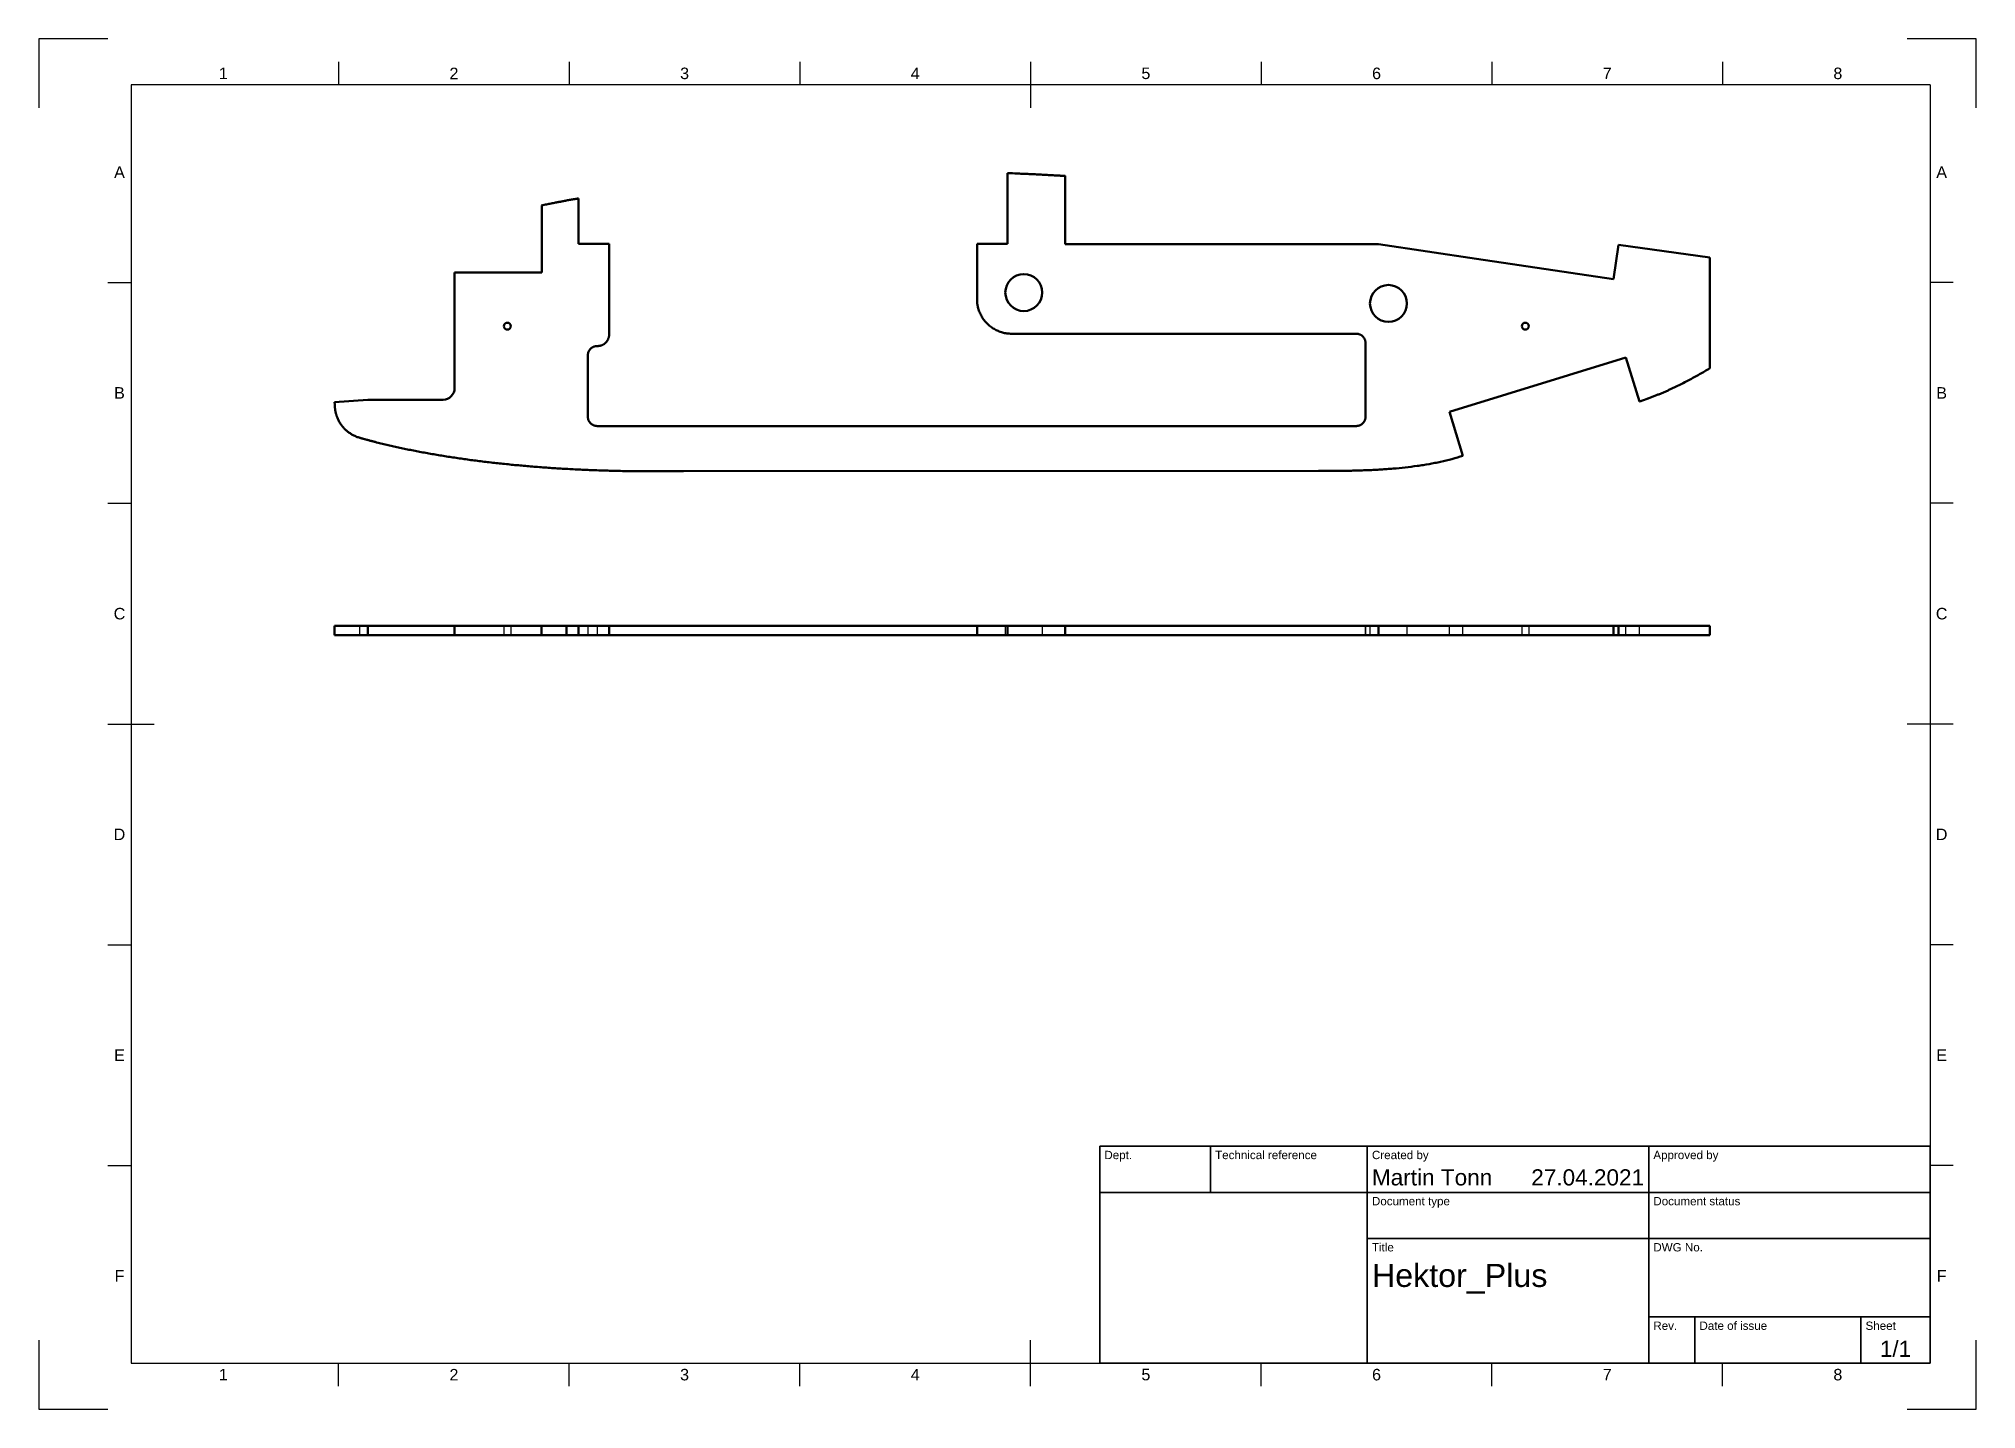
# Model space of a CAD drawing. Header units: millimetres. Extents: x 0 to 420, y 0 to 297.
import ezdxf
from ezdxf.enums import TextEntityAlignment as Align

# ---------------------------------------------------------------- set-up
doc = ezdxf.new("R2010")
doc.units = ezdxf.units.MM
doc.header["$LTSCALE"] = 0.75
doc.linetypes.add('HIDDEN2', pattern=[4.7625, 3.175, -1.5875])
for name, color, linetype, lineweight in [('Border', 7, 'Continuous', 25), ('Sichtbar', 7, 'Continuous', 50), ('TitleBlock', 7, 'Continuous', 35), ('Verdeckt', 7, 'HIDDEN2', 25)]:
    doc.layers.add(name, color=color, linetype=linetype, lineweight=lineweight)
doc.styles.add('FusionTitle', font='arial.ttf')

# ---------------------------------------------------------------- blocks, each defined once
blk = doc.blocks.new('ISO_A3_SHEET')
at = {"layer": 'Border'}
for p, q in [((65, 292), (65, 287)), ((115, 292), (115, 287)), ((165, 292), (165, 287)), ((215, 292), (215, 282)), ((265, 292), (265, 287)), ((315, 292), (315, 287)), ((365, 292), (365, 287)), ((410, 287), (20, 287)), ((20, 287), (20, 10)), ((410, 287), (410, 10)), ((15, 244.16666), (20, 244.16666)), ((415, 244.16666), (410, 244.16666)), ((15, 196.33333), (20, 196.33333)), ((415, 196.33333), (410, 196.33333)), ((15, 148.5), (25, 148.5)), ((415, 148.5), (405, 148.5)), ((15, 100.66667), (20, 100.66667)), ((415, 100.66667), (410, 100.66667)), ((15, 52.83334), (20, 52.83334)), ((415, 52.83334), (410, 52.83334)), ((215, 5), (215, 15)), ((20, 10), (410, 10)), ((65, 5), (65, 10)), ((115, 5), (115, 10)), ((165, 5), (165, 10)), ((265, 5), (265, 10)), ((315, 5), (315, 10)), ((365, 5), (365, 10))]:
    blk.add_line(p, q, dxfattribs=at)
at = {"layer": 'Defpoints'}
for p, q in [((15, 297), (0, 297)), ((0, 297), (0, 282)), ((420, 297), (405, 297)), ((420, 282), (420, 297)), ((0, 15), (0, 0)), ((420, 0), (420, 15)), ((0, 0), (15, 0)), ((405, 0), (420, 0))]:
    blk.add_line(p, q, dxfattribs=at)
at = {"layer": 'Border', "style": 'FusionTitle'}
for s, p in [('1', (40, 289.5)), ('2', (90, 289.5)), ('3', (140, 289.5)), ('4', (190, 289.5)), ('5', (240, 289.5)), ('6', (290, 289.5)), ('7', (340, 289.5)), ('8', (390, 289.5)), ('A', (17.5, 268.08333)), ('A', (412.5, 268.08333)), ('B', (17.5, 220.25)), ('B', (412.5, 220.25)), ('C', (17.5, 172.41667)), ('C', (412.5, 172.41667)), ('D', (17.5, 124.58334)), ('D', (412.5, 124.58334)), ('E', (17.5, 76.75001)), ('E', (412.5, 76.75001)), ('F', (17.5, 28.91668)), ('F', (412.5, 28.91668)), ('1', (40, 7.5)), ('2', (90, 7.5)), ('3', (140, 7.5)), ('4', (190, 7.5)), ('5', (240, 7.5)), ('6', (290, 7.5)), ('7', (340, 7.5)), ('8', (390, 7.5))]:
    blk.add_text(s, height=2.5, dxfattribs=at).set_placement(p, align=Align.MIDDLE)
blk = doc.blocks.new('ISO_TITLEBLOCK')
at = {"layer": 'TitleBlock'}
for p, q in [((0, 47), (-180, 47)), ((-180, 47), (-180, 0)), ((-156, 37), (-156, 47)), ((-122, 0), (-122, 47)), ((-61, 0), (-61, 47)), ((0, 0), (0, 47)), ((-180, 37), (0, 37)), ((-122, 27), (0, 27)), ((-61, 10), (0, 10)), ((-51, 0), (-51, 10)), ((-15, 0), (-15, 10)), ((-180, 0), (0, 0))]:
    blk.add_line(p, q, dxfattribs=at)
at = {"layer": 'TitleBlock', "style": 'FusionTitle'}
for s, p in [('Dept.', (-179, 46)), ('Technical reference', (-155, 46)), ('Created by', (-121, 46)), ('Approved by', (-60, 46)), ('Document type', (-121, 36)), ('Document status', (-60, 36)), ('Title', (-121, 26)), ('DWG No.', (-60, 26)), ('Rev.', (-60, 9)), ('Date of issue', (-50, 9)), ('Sheet', (-14, 9))]:
    blk.add_text(s, height=1.8, dxfattribs=at).set_placement(p, align=Align.TOP_LEFT)
for tag, height, p in [('DEPT', 3.5, (-179, 42)), ('TECHNICAL_REFERENCE', 3.5, (-155, 42)), ('CREATED_BY', 3.5, (-121, 42)), ('APPROVED_BY', 3.5, (-60, 42)), ('DOCUMENT_TYPE', 3.5, (-121, 32)), ('DOCUMENT_STATUS', 3.5, (-60, 32)), ('TITLE_1', 5, (-121, 21.5)), ('TITLE_2', 5, (-121, 14)), ('TITLE_3', 5, (-121, 6.5)), ('DATE_OF_ISSUE', 3.5, (-50, 5))]:
    blk.add_attdef(tag, text='', height=height, dxfattribs=at).set_placement(p, align=Align.TOP_LEFT)
for tag, p in [('CREATED_DATE', (-62, 42)), ('APPROVED_DATE', (-0.99, 42))]:
    blk.add_attdef(tag, text='', height=3.5, dxfattribs=at).set_placement(p, align=Align.TOP_RIGHT)
for tag, height, p in [('DRAWING_NUMBER', 5, (-30.5, 19.75)), ('REV', 3.5, (-56, 4.85)), ('SHEET', 3.5, (-7.5, 4.85))]:
    blk.add_attdef(tag, text='', height=height, dxfattribs=at).set_placement(p, align=Align.TOP_CENTER)

msp = doc.modelspace()

# ---------------------------------------------------------------- linework, layer by layer
at = {"layer": 'Sichtbar', "extrusion": (-1, -2e-16, 0)}
for p, q in [((210.01, 267.88, 1), (210.01, 252.58, 1)), ((222.51, 252.5, 1), (222.51, 267.26, 1)), ((109.01, 260.88, 1), (109.02, 260.88, 1)), ((109.02, 260.88, 1), (109.02, 246.38, 1)), ((117.01, 252.58, 1), (117.01, 262.4, 1)), ((123.64, 252.58, 1), (117.01, 252.58, 1)), ((123.64, 232.91, 1), (123.64, 252.58, 1)), ((210.01, 252.58, 1), (203.39, 252.58, 1)), ((290.45, 252.5, 1), (222.51, 252.5, 1)), ((311.66, 249.31, 1), (290.45, 252.5, 1)), ((342.45, 252.31, 1), (341.33, 244.89, 1)), ((362.25, 249.58, 1), (342.45, 252.31, 1)), ((341.33, 244.89, 1), (311.66, 249.31, 1)), ((362.25, 225.58, 1), (362.25, 249.58, 1)), ((90.14, 221.28, 1), (90.14, 246.38, 1)), ((109.02, 246.38, 1), (90.14, 246.38, 1)), ((121.03, 230.41, 1), (121.14, 230.41, 1)), ((305.8, 216.18, 1), (344.03, 227.94, 1)), ((344.03, 227.94, 1), (346.97, 218.38, 1)), ((71.32, 218.78, 1), (64.14, 218.28, 1)), ((87.64, 218.78, 1), (71.32, 218.78, 1)), ((308.74, 206.62, 1), (305.8, 216.18, 1)), ((139.8, 203.31, 1), (277.43, 203.33, 1)), ((64.14, 169.76, -17.28), (71.32, 169.76, -16.78)), ((64.14, 167.76, -17.28), (64.14, 169.76, -17.28)), ((71.32, 169.76, -16.78), (87.64, 169.76, -16.78)), ((71.32, 167.76, -16.78), (71.32, 169.76, -16.78)), ((90.14, 167.76, 10.82), (90.14, 169.76, 10.82)), ((90.14, 169.76, 10.82), (109.01, 169.76, 10.82)), ((114.41, 167.76, 26.39), (114.41, 169.76, 26.39)), ((117.01, 169.76, 17.02), (123.64, 169.76, 17.02)), ((117.01, 167.76, 26.84), (117.01, 169.76, 26.84)), ((123.64, 167.76, 17.02), (123.64, 169.76, 17.02)), ((203.39, 169.76, 17.02), (210.01, 169.76, 17.02)), ((203.39, 167.76, 17.02), (203.39, 169.76, 17.02)), ((210.01, 167.76, 32.31), (210.01, 169.76, 32.31)), ((222.51, 169.76, 16.94), (290.45, 169.76, 16.94)), ((222.51, 167.76, 31.7), (222.51, 169.76, 31.7)), ((290.45, 169.76, 16.94), (311.66, 169.76, 13.75)), ((290.45, 167.76, 16.94), (290.45, 169.76, 16.94)), ((311.66, 169.76, 13.75), (341.33, 169.76, 9.33)), ((341.33, 169.76, 9.33), (342.45, 169.76, 16.75)), ((341.33, 167.76, 9.33), (341.33, 169.76, 9.33)), ((342.45, 169.76, 16.75), (362.25, 169.76, 14.02)), ((342.45, 167.76, 16.75), (342.45, 169.76, 16.75)), ((362.25, 167.76, 14.02), (362.25, 169.76, 14.02)), ((71.32, 167.76, -16.78), (64.14, 167.76, -17.28)), ((87.64, 167.76, -16.78), (71.32, 167.76, -16.78)), ((109.01, 167.76, 10.82), (90.14, 167.76, 10.82)), ((123.64, 167.76, 17.02), (117.01, 167.76, 17.02)), ((210.01, 167.76, 17.02), (203.39, 167.76, 17.02)), ((290.45, 167.76, 16.94), (222.51, 167.76, 16.94)), ((311.66, 167.76, 13.75), (290.45, 167.76, 16.94)), ((341.33, 167.76, 9.33), (311.66, 167.76, 13.75)), ((342.45, 167.76, 16.75), (341.33, 167.76, 9.33)), ((362.25, 167.76, 14.02), (342.45, 167.76, 16.75))]:
    msp.add_line(p, q, dxfattribs=at)
at = {"layer": 'Sichtbar', "extrusion": (2e-16, -4e-16, -1)}
for centre, radius in [((-213.53, 241.99, -1), 4), ((-292.58, 239.64, -1), 4), ((-101.59, 234.72, -1), 0.75), ((-322.25, 234.72, -1), 0.75)]:
    msp.add_circle(centre, radius, dxfattribs=at)
at = {"layer": 'Sichtbar'}
msp.add_arc((87.64, 221.28, 1), 2.5, 270, 0, dxfattribs=at)
at = {"layer": 'Sichtbar', "extrusion": (-2e-16, 1, -2.966e-13)}
msp.add_arc((-87.64, -14.28, 169.76), 2.5, 180, 270, dxfattribs=at)
at = {"layer": 'Sichtbar', "extrusion": (2e-16, -1, 2.966e-13)}
msp.add_arc((87.64, -14.28, -167.76), 2.5, 270, 0, dxfattribs=at)
at = {"layer": 'Sichtbar'}
for points, knots in [([(222.51, 267.26, 1), (222.51, 267.26, 1), (222.51, 267.26, 1), (222.49, 267.27, 1), (222.48, 267.27, 1), (222.46, 267.27, 1), (222.44, 267.27, 1), (222.42, 267.27, 1), (222.37, 267.27, 1), (222.32, 267.28, 1), (222.25, 267.28, 1), (222.19, 267.28, 1), (222.1, 267.29, 1), (221.99, 267.3, 1), (221.86, 267.3, 1), (221.69, 267.31, 1), (221.47, 267.33, 1), (221.21, 267.34, 1), (220.95, 267.36, 1), (220.69, 267.37, 1), (220.34, 267.39, 1), (219.91, 267.42, 1), (219.39, 267.45, 1), (218.87, 267.47, 1), (218.17, 267.51, 1), (217.3, 267.56, 1), (216.26, 267.61, 1), (215.22, 267.66, 1), (214.18, 267.71, 1), (213.14, 267.75, 1), (211.75, 267.81, 1), (210.71, 267.85, 1), (210.01, 267.88, 1)], [0, 0, 0, 0, 0.001631, 0.003263, 0.006527, 0.009791, 0.013054, 0.019581, 0.026109, 0.039163, 0.052217, 0.065271, 0.078325, 0.104432, 0.130539, 0.156645, 0.208856, 0.261064, 0.313269, 0.365472, 0.417672, 0.522065, 0.626447, 0.730817, 0.835176, 1.043858, 1.252488, 1.461066, 1.669588, 1.87805, 2.086452, 2.50306, 2.50306, 2.50306, 2.50306]), ([(114.41, 261.95, 1), (114.41, 261.95, 1), (114.41, 261.95, 1), (114.4, 261.95, 1), (114.4, 261.95, 1), (114.4, 261.95, 1), (114.39, 261.95, 1), (114.39, 261.95, 1), (114.38, 261.94, 1), (114.36, 261.94, 1), (114.35, 261.94, 1), (114.33, 261.94, 1), (114.31, 261.93, 1), (114.29, 261.93, 1), (114.26, 261.92, 1), (114.22, 261.91, 1), (114.17, 261.9, 1), (114.11, 261.89, 1), (114.05, 261.88, 1), (113.99, 261.87, 1), (113.91, 261.85, 1), (113.82, 261.84, 1), (113.7, 261.81, 1), (113.58, 261.79, 1), (113.42, 261.76, 1), (113.22, 261.72, 1), (112.98, 261.67, 1), (112.74, 261.63, 1), (112.5, 261.58, 1), (112.26, 261.53, 1), (111.94, 261.47, 1), (111.54, 261.39, 1), (111.05, 261.29, 1), (110.57, 261.2, 1), (110.08, 261.1, 1), (109.56, 261, 1), (109.2, 260.92, 1), (109.01, 260.88, 1)], [0, 0, 0, 0, 0.000375, 0.000752, 0.001506, 0.002259, 0.003013, 0.004521, 0.006028, 0.009043, 0.012059, 0.015075, 0.018091, 0.024125, 0.03016, 0.036196, 0.048273, 0.060356, 0.072445, 0.084539, 0.096639, 0.120855, 0.145093, 0.169354, 0.193637, 0.242268, 0.290985, 0.339788, 0.388675, 0.437645, 0.486698, 0.585047, 0.683712, 0.782686, 0.88196, 0.981526, 1.100835, 1.100835, 1.100835, 1.100835]), ([(117.01, 262.4, 1), (117, 262.4, 1), (116.99, 262.39, 1), (116.95, 262.39, 1), (116.89, 262.38, 1), (116.8, 262.36, 1), (116.69, 262.34, 1), (116.55, 262.32, 1), (116.37, 262.29, 1), (116.08, 262.24, 1), (115.71, 262.18, 1), (115.28, 262.1, 1), (114.84, 262.03, 1), (114.55, 261.98, 1), (114.41, 261.95, 1)], [0, 0, 0, 0, 0.0054712, 0.0109432, 0.0218892, 0.0437895, 0.065701, 0.0876237, 0.1315037, 0.1754309, 0.2634321, 0.351638, 0.4400592, 0.5287063, 0.5287063, 0.5287063, 0.5287063]), ([(203.39, 252.58, 1), (203.39, 252.28, 1), (203.39, 251.66, 1), (203.39, 250.62, 1), (203.39, 249.41, 1), (203.39, 248.04, 1), (203.39, 246.83, 1), (203.39, 245.84, 1), (203.39, 245.1, 1), (203.39, 244.39, 1), (203.39, 243.7, 1), (203.39, 243.06, 1), (203.39, 242.48, 1), (203.39, 241.95, 1), (203.39, 241.55, 1), (203.39, 241.28, 1), (203.39, 241.1, 1), (203.39, 240.95, 1), (203.39, 240.82, 1), (203.39, 240.72, 1), (203.39, 240.65, 1), (203.39, 240.6, 1), (203.39, 240.57, 1), (203.39, 240.55, 1), (203.39, 240.5, 1), (203.39, 240.43, 1), (203.39, 240.32, 1), (203.4, 240.19, 1), (203.41, 240.03, 1), (203.43, 239.81, 1), (203.46, 239.56, 1), (203.49, 239.32, 1), (203.56, 238.99, 1), (203.65, 238.59, 1), (203.8, 238.12, 1), (203.97, 237.66, 1), (204.18, 237.22, 1), (204.41, 236.8, 1), (204.67, 236.39, 1), (204.95, 236, 1), (205.26, 235.63, 1), (205.59, 235.28, 1), (205.94, 234.95, 1), (206.31, 234.64, 1), (206.7, 234.36, 1), (207.11, 234.1, 1), (207.53, 233.87, 1), (207.97, 233.67, 1), (208.43, 233.49, 1), (208.9, 233.34, 1), (209.38, 233.23, 1), (209.87, 233.14, 1), (210.38, 233.09, 1), (210.72, 233.08, 1), (210.89, 233.08, 1)], [0, 0, 0, 0, 0.177794, 0.375034, 0.622279, 0.90286, 1.20011, 1.349776, 1.497359, 1.640775, 1.777941, 1.906772, 2.025185, 2.131098, 2.222426, 2.261969, 2.297086, 2.327514, 2.352993, 2.373264, 2.388066, 2.397138, 2.40022, 2.406671, 2.413116, 2.425988, 2.451662, 2.477243, 2.502737, 2.553474, 2.603901, 2.654044, 2.703929, 2.802998, 2.901291, 2.998955, 3.096117, 3.192889, 3.289366, 3.385632, 3.481764, 3.577829, 3.673895, 3.770026, 3.866293, 3.96277, 4.059542, 4.156704, 4.254368, 4.352661, 4.45173, 4.551744, 4.652893, 4.755392, 4.755392, 4.755392, 4.755392]), ([(287.61, 231.08, 1), (287.61, 231.08, 1), (287.61, 231.08, 1), (287.61, 231.08, 1), (287.61, 231.08, 1), (287.61, 231.08, 1), (287.61, 231.07, 1), (287.61, 231.07, 1), (287.61, 231.07, 1), (287.61, 231.06, 1), (287.61, 231.05, 1), (287.61, 231.04, 1), (287.61, 231.03, 1), (287.61, 231.02, 1), (287.61, 231, 1), (287.61, 230.98, 1), (287.61, 230.94, 1), (287.61, 230.9, 1), (287.61, 230.85, 1), (287.61, 230.8, 1), (287.61, 230.74, 1), (287.61, 230.66, 1), (287.61, 230.54, 1), (287.61, 230.39, 1), (287.61, 230.21, 1), (287.61, 230.02, 1), (287.61, 229.82, 1), (287.61, 229.6, 1), (287.61, 229.36, 1), (287.61, 229.02, 1), (287.61, 228.56, 1), (287.61, 227.98, 1), (287.61, 227.36, 1), (287.61, 226.7, 1), (287.61, 226.01, 1), (287.61, 225.3, 1), (287.61, 224.57, 1), (287.61, 223.83, 1), (287.61, 222.83, 1), (287.61, 221.6, 1), (287.61, 220.39, 1), (287.61, 219.46, 1), (287.61, 218.8, 1), (287.61, 218.18, 1), (287.61, 217.6, 1), (287.61, 217.06, 1), (287.61, 216.58, 1), (287.61, 216.15, 1), (287.61, 215.84, 1), (287.61, 215.62, 1), (287.61, 215.48, 1), (287.61, 215.36, 1), (287.61, 215.27, 1), (287.61, 215.19, 1), (287.61, 215.13, 1), (287.61, 215.1, 1), (287.61, 215.07, 1), (287.61, 215.05, 1), (287.61, 215.02, 1), (287.61, 214.98, 1), (287.61, 214.93, 1), (287.6, 214.88, 1), (287.6, 214.83, 1), (287.59, 214.76, 1), (287.57, 214.68, 1), (287.55, 214.58, 1), (287.52, 214.49, 1), (287.49, 214.39, 1), (287.44, 214.27, 1), (287.37, 214.13, 1), (287.27, 213.96, 1), (287.16, 213.81, 1), (287.03, 213.66, 1), (286.88, 213.53, 1), (286.73, 213.42, 1), (286.56, 213.32, 1), (286.42, 213.25, 1), (286.3, 213.2, 1), (286.2, 213.17, 1), (286.11, 213.14, 1), (286.01, 213.12, 1), (285.93, 213.1, 1), (285.86, 213.1, 1), (285.81, 213.09, 1), (285.76, 213.09, 1), (285.72, 213.08, 1), (285.69, 213.08, 1), (285.66, 213.08, 1), (285.64, 213.08, 1), (285.62, 213.08, 1), (285.61, 213.08, 1), (285.59, 213.08, 1), (285.57, 213.08, 1), (285.54, 213.08, 1), (285.5, 213.08, 1), (285.45, 213.08, 1), (285.39, 213.08, 1), (285.29, 213.08, 1), (285.16, 213.08, 1), (285.01, 213.08, 1), (284.86, 213.08, 1), (284.66, 213.08, 1), (284.41, 213.08, 1), (284.11, 213.08, 1), (283.7, 213.08, 1), (283.2, 213.08, 1), (282.59, 213.08, 1), (281.99, 213.08, 1), (281.38, 213.08, 1), (280.57, 213.08, 1), (279.55, 213.08, 1), (278.33, 213.08, 1), (277.1, 213.08, 1), (275.87, 213.08, 1), (274.64, 213.08, 1), (272.99, 213.08, 1), (270.92, 213.08, 1), (268.42, 213.08, 1), (265.92, 213.08, 1), (263.4, 213.08, 1), (260.87, 213.08, 1), (258.32, 213.08, 1), (254.92, 213.08, 1), (250.63, 213.08, 1), (245.46, 213.08, 1), (240.27, 213.08, 1), (235.04, 213.08, 1), (229.79, 213.08, 1), (224.52, 213.08, 1), (219.23, 213.08, 1), (212.17, 213.08, 1), (203.32, 213.08, 1), (194.48, 213.08, 1), (187.41, 213.08, 1), (182.13, 213.08, 1), (176.86, 213.08, 1), (171.61, 213.08, 1), (166.38, 213.08, 1), (161.18, 213.08, 1), (156.01, 213.08, 1), (151.73, 213.08, 1), (148.32, 213.08, 1), (145.78, 213.08, 1), (143.25, 213.08, 1), (140.73, 213.08, 1), (138.22, 213.08, 1), (135.72, 213.08, 1), (133.65, 213.08, 1), (132, 213.08, 1), (130.77, 213.08, 1), (129.54, 213.08, 1), (128.31, 213.08, 1), (127.09, 213.08, 1), (126.08, 213.08, 1), (125.26, 213.08, 1), (124.66, 213.08, 1), (124.05, 213.08, 1), (123.45, 213.08, 1), (122.94, 213.08, 1), (122.54, 213.08, 1), (122.24, 213.08, 1), (121.99, 213.08, 1), (121.79, 213.08, 1), (121.63, 213.08, 1), (121.48, 213.08, 1), (121.36, 213.08, 1), (121.26, 213.08, 1), (121.2, 213.08, 1), (121.15, 213.08, 1), (121.11, 213.08, 1), (121.08, 213.08, 1), (121.05, 213.08, 1), (121.04, 213.08, 1), (121.02, 213.08, 1), (121, 213.08, 1), (120.98, 213.08, 1), (120.96, 213.08, 1), (120.92, 213.08, 1), (120.88, 213.09, 1), (120.83, 213.09, 1), (120.78, 213.1, 1), (120.71, 213.11, 1), (120.63, 213.12, 1), (120.53, 213.14, 1), (120.44, 213.17, 1), (120.35, 213.2, 1), (120.23, 213.25, 1), (120.08, 213.32, 1), (119.92, 213.42, 1), (119.76, 213.54, 1), (119.62, 213.66, 1), (119.49, 213.81, 1), (119.37, 213.96, 1), (119.27, 214.13, 1), (119.2, 214.27, 1), (119.15, 214.39, 1), (119.12, 214.49, 1), (119.1, 214.58, 1), (119.07, 214.68, 1), (119.06, 214.76, 1), (119.05, 214.83, 1), (119.04, 214.88, 1), (119.04, 214.93, 1), (119.04, 214.97, 1), (119.04, 215, 1), (119.03, 215.03, 1), (119.03, 215.05, 1), (119.03, 215.07, 1), (119.03, 215.08, 1), (119.03, 215.1, 1), (119.03, 215.12, 1), (119.03, 215.16, 1), (119.03, 215.22, 1), (119.03, 215.29, 1), (119.03, 215.38, 1), (119.03, 215.49, 1), (119.03, 215.62, 1), (119.03, 215.75, 1), (119.03, 215.92, 1), (119.03, 216.14, 1), (119.03, 216.39, 1), (119.03, 216.63, 1), (119.03, 216.87, 1), (119.03, 217.18, 1), (119.03, 217.55, 1), (119.03, 217.99, 1), (119.03, 218.41, 1), (119.03, 218.82, 1), (119.03, 219.21, 1), (119.03, 219.72, 1), (119.03, 220.33, 1), (119.03, 221.04, 1), (119.03, 221.74, 1), (119.03, 222.45, 1), (119.03, 223.16, 1), (119.03, 223.77, 1), (119.03, 224.27, 1), (119.03, 224.67, 1), (119.03, 225.07, 1), (119.03, 225.5, 1), (119.03, 225.93, 1), (119.03, 226.31, 1), (119.03, 226.62, 1), (119.03, 226.86, 1), (119.03, 227.1, 1), (119.03, 227.35, 1), (119.03, 227.56, 1), (119.03, 227.73, 1), (119.03, 227.87, 1), (119.03, 228, 1), (119.03, 228.11, 1), (119.03, 228.2, 1), (119.03, 228.27, 1), (119.03, 228.33, 1), (119.03, 228.37, 1), (119.03, 228.39, 1), (119.03, 228.41, 1), (119.03, 228.42, 1), (119.03, 228.44, 1), (119.03, 228.46, 1), (119.04, 228.48, 1), (119.04, 228.52, 1), (119.04, 228.56, 1), (119.04, 228.61, 1), (119.05, 228.66, 1), (119.06, 228.73, 1), (119.07, 228.81, 1), (119.1, 228.91, 1), (119.12, 229, 1), (119.15, 229.09, 1), (119.2, 229.21, 1), (119.27, 229.36, 1), (119.37, 229.52, 1), (119.49, 229.68, 1), (119.62, 229.82, 1), (119.76, 229.95, 1), (119.92, 230.07, 1), (120.05, 230.15, 1), (120.17, 230.21, 1), (120.29, 230.26, 1), (120.44, 230.32, 1), (120.6, 230.36, 1), (120.73, 230.38, 1), (120.86, 230.4, 1), (120.97, 230.41, 1), (121.03, 230.41, 1)], [0, 0, 0, 0, 0.000037, 0.000146, 0.000328, 0.000583, 0.00091, 0.001308, 0.002319, 0.003614, 0.005191, 0.007047, 0.00918, 0.011587, 0.014267, 0.020434, 0.027664, 0.035937, 0.045236, 0.055542, 0.066836, 0.079101, 0.106469, 0.137499, 0.172045, 0.20996, 0.251097, 0.295311, 0.342454, 0.392381, 0.499998, 0.61699, 0.742185, 0.874411, 1.012496, 1.155269, 1.301558, 1.45019, 1.599994, 1.898431, 2.187493, 2.325578, 2.457805, 2.583, 2.699991, 2.807608, 2.904678, 2.99003, 3.06249, 3.093521, 3.120889, 3.144448, 3.164053, 3.179555, 3.19081, 3.197671, 3.19999, 3.205146, 3.210288, 3.22053, 3.230719, 3.240859, 3.250952, 3.261002, 3.280981, 3.300817, 3.320532, 3.340141, 3.359662, 3.398477, 3.437088, 3.475572, 3.513996, 3.55242, 3.590904, 3.629515, 3.668331, 3.687851, 3.707461, 3.727176, 3.747013, 3.766991, 3.777041, 3.787134, 3.797274, 3.807463, 3.812578, 3.817706, 3.822847, 3.825424, 3.828004, 3.831755, 3.835511, 3.843023, 3.850536, 3.85805, 3.87308, 3.888113, 3.918187, 3.948275, 3.978374, 4.008486, 4.068745, 4.129053, 4.18941, 4.310266, 4.431313, 4.55255, 4.673974, 4.795584, 5.039356, 5.283854, 5.529066, 5.774979, 6.021581, 6.26886, 6.765398, 7.264495, 7.766053, 8.269973, 8.776157, 9.284506, 9.794922, 10.821561, 11.855287, 12.895312, 13.940848, 14.99111, 16.045308, 17.102656, 18.162366, 20.285723, 22.409081, 23.468792, 24.526141, 25.58034, 26.630602, 27.67614, 28.716167, 29.749894, 30.776535, 31.286952, 31.795303, 32.301488, 32.805409, 33.306968, 33.806066, 34.302606, 34.549885, 34.796488, 35.042402, 35.287614, 35.532113, 35.775886, 35.897497, 36.018921, 36.140158, 36.261206, 36.382063, 36.442419, 36.502727, 36.562987, 36.593099, 36.623198, 36.653286, 36.683361, 36.698394, 36.713423, 36.720937, 36.72845, 36.735962, 36.739718, 36.743474, 36.746054, 36.74863, 36.753772, 36.758899, 36.764013, 36.774202, 36.784341, 36.794434, 36.804484, 36.824461, 36.844298, 36.864011, 36.88362, 36.90314, 36.941954, 36.980564, 37.019046, 37.057469, 37.095891, 37.134374, 37.172983, 37.211798, 37.231318, 37.250926, 37.27064, 37.290476, 37.310454, 37.320503, 37.330596, 37.340735, 37.350924, 37.356038, 37.361166, 37.366308, 37.368884, 37.371464, 37.37492, 37.378371, 37.385259, 37.398976, 37.412613, 37.426172, 37.453058, 37.479637, 37.505915, 37.531898, 37.582995, 37.632968, 37.681858, 37.729704, 37.776546, 37.867383, 37.954687, 38.038781, 38.119985, 38.19862, 38.275008, 38.422326, 38.564507, 38.70412, 38.843732, 38.985914, 39.133232, 39.209621, 39.288257, 39.369461, 39.453555, 39.54086, 39.631697, 39.67854, 39.726387, 39.775277, 39.82525, 39.876347, 39.90233, 39.928609, 39.955188, 39.982074, 39.995633, 40.009271, 40.022987, 40.029875, 40.033327, 40.036783, 40.039364, 40.04194, 40.047082, 40.052209, 40.057323, 40.067512, 40.077651, 40.087744, 40.097793, 40.117771, 40.137608, 40.157321, 40.17693, 40.19645, 40.235265, 40.273875, 40.312358, 40.350781, 40.389204, 40.427688, 40.466298, 40.48568, 40.505125, 40.544242, 40.58378, 40.603758, 40.623898, 40.664749, 40.664749, 40.664749, 40.664749]), ([(121.14, 230.41, 1), (121.14, 230.41, 1), (121.14, 230.41, 1), (121.14, 230.41, 1), (121.14, 230.41, 1), (121.14, 230.41, 1), (121.14, 230.41, 1), (121.14, 230.41, 1), (121.14, 230.41, 1), (121.14, 230.41, 1), (121.14, 230.41, 1), (121.14, 230.41, 1), (121.15, 230.41, 1), (121.15, 230.41, 1), (121.15, 230.41, 1), (121.15, 230.41, 1), (121.16, 230.41, 1), (121.16, 230.41, 1), (121.17, 230.41, 1), (121.17, 230.41, 1), (121.18, 230.41, 1), (121.18, 230.41, 1), (121.19, 230.41, 1), (121.2, 230.41, 1), (121.21, 230.41, 1), (121.23, 230.41, 1), (121.25, 230.41, 1), (121.27, 230.41, 1), (121.29, 230.41, 1), (121.31, 230.41, 1), (121.33, 230.41, 1), (121.36, 230.42, 1), (121.39, 230.42, 1), (121.44, 230.42, 1), (121.48, 230.43, 1), (121.52, 230.44, 1), (121.57, 230.44, 1), (121.64, 230.46, 1), (121.72, 230.47, 1), (121.8, 230.5, 1), (121.88, 230.52, 1), (121.96, 230.54, 1), (122.03, 230.57, 1), (122.14, 230.61, 1), (122.26, 230.67, 1), (122.4, 230.75, 1), (122.54, 230.83, 1), (122.67, 230.93, 1), (122.79, 231.03, 1), (122.95, 231.18, 1), (123.12, 231.38, 1), (123.27, 231.6, 1), (123.38, 231.79, 1), (123.44, 231.93, 1), (123.5, 232.09, 1), (123.55, 232.24, 1), (123.59, 232.4, 1), (123.62, 232.57, 1), (123.63, 232.74, 1), (123.64, 232.85, 1), (123.64, 232.91, 1)], [0, 0, 0, 0, 0.0000167, 0.0000335, 0.0000671, 0.0001343, 0.0002016, 0.0002688, 0.0004032, 0.0005377, 0.0008065, 0.0010753, 0.0013441, 0.0016129, 0.0021503, 0.0026875, 0.0032247, 0.0042986, 0.005372, 0.0064449, 0.0075173, 0.0085892, 0.0107315, 0.0128719, 0.0150103, 0.0171467, 0.021414, 0.0256738, 0.0299262, 0.0341715, 0.0384098, 0.0426412, 0.0510839, 0.0595008, 0.067893, 0.0762617, 0.0846078, 0.1012357, 0.1177851, 0.1342632, 0.1506768, 0.1670323, 0.1833356, 0.1995921, 0.2319808, 0.2642396, 0.2964005, 0.3284914, 0.3605373, 0.392561, 0.4565971, 0.5208119, 0.5530672, 0.5854514, 0.618001, 0.6507586, 0.6837727, 0.7170995, 0.7508023, 0.7849524, 0.7849524, 0.7849524, 0.7849524]), ([(210.89, 233.08, 1), (211.38, 233.08, 1), (213.22, 233.08, 1), (217.12, 233.08, 1), (223.08, 233.08, 1), (229.12, 233.08, 1), (234.6, 233.08, 1), (239.04, 233.08, 1), (243.61, 233.08, 1), (248.25, 233.08, 1), (252.89, 233.08, 1), (257.46, 233.08, 1), (261.9, 233.08, 1), (266.15, 233.08, 1), (269.54, 233.08, 1), (272.11, 233.08, 1), (273.9, 233.08, 1), (275.6, 233.08, 1), (277.19, 233.08, 1), (278.67, 233.08, 1), (280.03, 233.08, 1), (281.26, 233.08, 1), (282.35, 233.08, 1), (283.17, 233.08, 1), (283.75, 233.08, 1), (284.13, 233.08, 1), (284.46, 233.08, 1), (284.76, 233.08, 1), (285.01, 233.08, 1), (285.22, 233.08, 1), (285.36, 233.08, 1), (285.46, 233.08, 1), (285.51, 233.08, 1), (285.55, 233.08, 1), (285.58, 233.08, 1), (285.6, 233.08, 1), (285.61, 233.08, 1), (285.63, 233.08, 1), (285.65, 233.08, 1), (285.68, 233.08, 1), (285.71, 233.08, 1), (285.76, 233.07, 1), (285.81, 233.07, 1), (285.88, 233.06, 1), (285.95, 233.05, 1), (286.01, 233.04, 1), (286.08, 233.02, 1), (286.16, 233, 1), (286.27, 232.97, 1), (286.39, 232.92, 1), (286.51, 232.87, 1), (286.62, 232.81, 1), (286.73, 232.74, 1), (286.87, 232.64, 1), (287.03, 232.5, 1), (287.2, 232.3, 1), (287.34, 232.09, 1), (287.46, 231.86, 1), (287.53, 231.65, 1), (287.57, 231.48, 1), (287.59, 231.35, 1), (287.61, 231.22, 1), (287.61, 231.13, 1), (287.61, 231.08, 1)], [0, 0, 0, 0, 0.294045, 1.106994, 2.335068, 3.874484, 4.728514, 5.621463, 6.540356, 7.472223, 8.404089, 9.322982, 10.215931, 11.069962, 11.872102, 12.249659, 12.609379, 12.94964, 13.26882, 13.565299, 13.837453, 14.083663, 14.302305, 14.49176, 14.575034, 14.650404, 14.717666, 14.776617, 14.827055, 14.868776, 14.90158, 14.914573, 14.925261, 14.933618, 14.939619, 14.943238, 14.94445, 14.947889, 14.951322, 14.958168, 14.964989, 14.971788, 14.985317, 14.998764, 15.012136, 15.025438, 15.038678, 15.051861, 15.078072, 15.104116, 15.130026, 15.155832, 15.18156, 15.207231, 15.258459, 15.309687, 15.36106, 15.41275, 15.464977, 15.491396, 15.518066, 15.545039, 15.572372, 15.572372, 15.572372, 15.572372]), ([(346.97, 218.38, 1), (346.97, 218.38, 1), (346.97, 218.38, 1), (346.97, 218.38, 1), (346.98, 218.38, 1), (346.98, 218.38, 1), (346.98, 218.38, 1), (346.98, 218.38, 1), (346.98, 218.38, 1), (346.99, 218.38, 1), (346.99, 218.38, 1), (347, 218.39, 1), (347, 218.39, 1), (347.01, 218.39, 1), (347.02, 218.39, 1), (347.03, 218.4, 1), (347.05, 218.4, 1), (347.07, 218.41, 1), (347.09, 218.42, 1), (347.12, 218.43, 1), (347.14, 218.44, 1), (347.18, 218.45, 1), (347.22, 218.46, 1), (347.26, 218.48, 1), (347.31, 218.49, 1), (347.38, 218.51, 1), (347.46, 218.54, 1), (347.55, 218.57, 1), (347.65, 218.61, 1), (347.74, 218.64, 1), (347.84, 218.67, 1), (347.97, 218.72, 1), (348.12, 218.77, 1), (348.31, 218.84, 1), (348.5, 218.91, 1), (348.68, 218.97, 1), (348.93, 219.06, 1), (349.23, 219.18, 1), (349.6, 219.31, 1), (349.96, 219.45, 1), (350.31, 219.59, 1), (350.66, 219.73, 1), (351.01, 219.87, 1), (351.47, 220.06, 1), (352.04, 220.3, 1), (352.71, 220.59, 1), (353.36, 220.88, 1), (354.01, 221.18, 1), (354.64, 221.47, 1), (355.47, 221.88, 1), (356.49, 222.38, 1), (357.68, 223.01, 1), (358.85, 223.64, 1), (359.99, 224.28, 1), (361.13, 224.93, 1), (361.88, 225.36, 1), (362.25, 225.58, 1)], [0, 0, 0, 0, 0.00008, 0.00016, 0.00032, 0.000641, 0.000962, 0.001282, 0.001924, 0.002565, 0.003848, 0.00513, 0.006412, 0.007694, 0.010258, 0.012821, 0.015383, 0.020505, 0.025624, 0.03074, 0.035853, 0.040964, 0.051176, 0.061376, 0.071565, 0.081742, 0.102062, 0.122337, 0.142566, 0.162751, 0.18289, 0.202985, 0.243042, 0.282925, 0.322635, 0.362175, 0.401547, 0.479796, 0.557399, 0.634373, 0.710737, 0.786507, 0.8617, 0.936333, 1.083989, 1.229608, 1.373322, 1.515262, 1.655556, 1.79433, 2.067808, 2.336667, 2.601844, 2.864245, 3.124751, 3.384222, 3.384222, 3.384222, 3.384222]), ([(64.14, 218.28, 1), (64.14, 218.26, 1), (64.14, 218.21, 1), (64.14, 218.1, 1), (64.15, 217.92, 1), (64.17, 217.65, 1), (64.18, 217.44, 1), (64.19, 217.34, 1)], [0, 0, 0, 0, 0.0158358, 0.0316726, 0.063348, 0.1267005, 0.1900444, 0.1900444, 0.1900444, 0.1900444]), ([(64.19, 217.34, 1), (64.19, 217.34, 1), (64.19, 217.34, 1), (64.19, 217.34, 1), (64.19, 217.34, 1), (64.19, 217.34, 1), (64.19, 217.33, 1), (64.19, 217.33, 1), (64.19, 217.33, 1), (64.19, 217.33, 1), (64.19, 217.33, 1), (64.19, 217.33, 1), (64.19, 217.33, 1), (64.19, 217.33, 1), (64.19, 217.32, 1), (64.19, 217.32, 1), (64.19, 217.32, 1), (64.19, 217.31, 1), (64.19, 217.3, 1), (64.19, 217.3, 1), (64.19, 217.29, 1), (64.19, 217.28, 1), (64.19, 217.27, 1), (64.19, 217.26, 1), (64.19, 217.25, 1), (64.19, 217.23, 1), (64.19, 217.21, 1), (64.19, 217.18, 1), (64.2, 217.16, 1), (64.2, 217.13, 1), (64.2, 217.11, 1), (64.2, 217.07, 1), (64.21, 217.03, 1), (64.21, 216.98, 1), (64.22, 216.93, 1), (64.22, 216.88, 1), (64.23, 216.81, 1), (64.24, 216.73, 1), (64.25, 216.63, 1), (64.27, 216.53, 1), (64.28, 216.43, 1), (64.3, 216.34, 1), (64.32, 216.24, 1), (64.35, 216.11, 1), (64.38, 215.95, 1), (64.43, 215.76, 1), (64.48, 215.57, 1), (64.54, 215.38, 1), (64.6, 215.2, 1), (64.69, 214.96, 1), (64.81, 214.66, 1), (64.97, 214.31, 1), (65.15, 213.97, 1), (65.35, 213.65, 1), (65.56, 213.33, 1), (65.79, 213.03, 1), (66.03, 212.74, 1), (66.29, 212.46, 1), (66.57, 212.2, 1), (66.86, 211.95, 1), (67.16, 211.71, 1), (67.48, 211.49, 1), (67.8, 211.28, 1), (68.15, 211.09, 1), (68.5, 210.92, 1), (68.87, 210.76, 1), (69.24, 210.63, 1), (69.5, 210.55, 1), (69.63, 210.51, 1)], [0, 0, 0, 0, 0.00002, 0.00004, 0.00008, 0.000159, 0.000239, 0.000319, 0.000478, 0.000638, 0.000957, 0.001276, 0.001595, 0.001915, 0.002553, 0.003191, 0.003829, 0.005105, 0.00638, 0.007656, 0.008931, 0.010206, 0.012755, 0.015303, 0.01785, 0.020397, 0.025486, 0.030572, 0.035653, 0.040731, 0.045805, 0.050876, 0.061005, 0.07112, 0.08122, 0.091306, 0.101378, 0.12148, 0.141528, 0.161522, 0.181466, 0.201359, 0.221204, 0.241003, 0.280464, 0.319754, 0.358885, 0.397868, 0.436714, 0.475432, 0.552524, 0.629232, 0.705635, 0.781812, 0.857838, 0.933789, 1.00974, 1.085766, 1.161943, 1.238346, 1.315054, 1.392145, 1.469703, 1.54781, 1.626554, 1.706026, 1.786319, 1.867531, 1.867531, 1.867531, 1.867531]), ([(69.63, 210.51, 1), (69.63, 210.51, 1), (69.63, 210.51, 1), (69.63, 210.51, 1), (69.63, 210.51, 1), (69.63, 210.51, 1), (69.63, 210.51, 1), (69.64, 210.51, 1), (69.64, 210.51, 1), (69.64, 210.51, 1), (69.64, 210.5, 1), (69.65, 210.5, 1), (69.65, 210.5, 1), (69.66, 210.5, 1), (69.67, 210.5, 1), (69.68, 210.5, 1), (69.69, 210.49, 1), (69.7, 210.49, 1), (69.72, 210.48, 1), (69.74, 210.48, 1), (69.76, 210.47, 1), (69.78, 210.46, 1), (69.82, 210.46, 1), (69.85, 210.45, 1), (69.89, 210.44, 1), (69.94, 210.42, 1), (70, 210.4, 1), (70.07, 210.38, 1), (70.15, 210.36, 1), (70.22, 210.34, 1), (70.3, 210.32, 1), (70.4, 210.29, 1), (70.52, 210.26, 1), (70.67, 210.22, 1), (70.82, 210.18, 1), (70.97, 210.14, 1), (71.17, 210.08, 1), (71.42, 210.02, 1), (71.72, 209.94, 1), (72.03, 209.86, 1), (72.33, 209.78, 1), (72.64, 209.7, 1), (72.94, 209.62, 1), (73.35, 209.51, 1), (73.87, 209.39, 1), (74.49, 209.23, 1), (75.11, 209.08, 1), (75.74, 208.93, 1), (76.37, 208.79, 1), (77.01, 208.64, 1), (77.65, 208.5, 1), (78.51, 208.31, 1), (79.6, 208.08, 1), (80.91, 207.82, 1), (82.24, 207.56, 1), (83.58, 207.3, 1), (84.93, 207.06, 1), (86.3, 206.82, 1), (88.15, 206.52, 1), (90.49, 206.16, 1), (93.33, 205.75, 1), (96.22, 205.38, 1), (99.15, 205.04, 1), (102.11, 204.73, 1), (105.12, 204.45, 1), (108.15, 204.2, 1), (111.22, 203.97, 1), (114.32, 203.78, 1), (117.44, 203.62, 1), (120.59, 203.49, 1), (123.76, 203.39, 1), (126.94, 203.31, 1), (130.14, 203.27, 1), (134.43, 203.25, 1), (137.65, 203.28, 1), (139.8, 203.31, 1)], [0, 0, 0, 0, 0.000058, 0.000118, 0.000238, 0.000478, 0.000717, 0.000957, 0.001436, 0.001916, 0.002875, 0.003834, 0.004793, 0.005751, 0.00767, 0.009588, 0.011506, 0.015344, 0.019182, 0.02302, 0.02686, 0.0307, 0.038382, 0.046068, 0.053755, 0.061446, 0.076836, 0.092236, 0.107648, 0.123071, 0.138504, 0.153949, 0.184871, 0.215838, 0.246848, 0.277901, 0.308999, 0.371324, 0.433823, 0.496495, 0.55934, 0.622356, 0.685543, 0.748901, 0.876125, 1.004022, 1.132589, 1.261818, 1.391705, 1.522244, 1.653429, 1.785255, 2.050805, 2.318848, 2.589336, 2.862221, 3.137453, 3.414982, 3.694758, 4.260843, 4.835293, 5.417683, 6.007581, 6.604548, 7.208138, 7.817901, 8.433382, 9.054123, 9.679662, 10.309532, 10.943265, 11.580391, 12.220437, 12.862929, 14.153331, 14.153331, 14.153331, 14.153331]), ([(277.43, 203.33, 1), (277.43, 203.33, 1), (277.44, 203.33, 1), (277.44, 203.33, 1), (277.44, 203.33, 1), (277.44, 203.33, 1), (277.45, 203.33, 1), (277.46, 203.33, 1), (277.47, 203.33, 1), (277.48, 203.33, 1), (277.5, 203.33, 1), (277.52, 203.33, 1), (277.54, 203.33, 1), (277.57, 203.33, 1), (277.6, 203.33, 1), (277.64, 203.33, 1), (277.7, 203.33, 1), (277.77, 203.33, 1), (277.86, 203.33, 1), (277.94, 203.33, 1), (278.02, 203.33, 1), (278.14, 203.33, 1), (278.28, 203.33, 1), (278.45, 203.33, 1), (278.62, 203.33, 1), (278.84, 203.33, 1), (279.12, 203.33, 1), (279.46, 203.33, 1), (279.8, 203.33, 1), (280.14, 203.34, 1), (280.48, 203.34, 1), (280.93, 203.34, 1), (281.49, 203.35, 1), (282.17, 203.35, 1), (282.84, 203.36, 1), (283.52, 203.37, 1), (284.2, 203.39, 1), (284.87, 203.4, 1), (285.78, 203.43, 1), (286.9, 203.46, 1), (288.25, 203.51, 1), (289.59, 203.57, 1), (290.93, 203.65, 1), (292.26, 203.74, 1), (294.03, 203.88, 1), (296.22, 204.09, 1), (298.39, 204.36, 1), (300.53, 204.68, 1), (302.22, 204.98, 1), (304.3, 205.41, 1), (306.34, 205.9, 1), (307.95, 206.37, 1), (308.74, 206.62, 1)], [0, 0, 0, 0, 0.000263, 0.000526, 0.001053, 0.002107, 0.003162, 0.004216, 0.006324, 0.008433, 0.01265, 0.016867, 0.021085, 0.025302, 0.033738, 0.042174, 0.05061, 0.067484, 0.084361, 0.101239, 0.11812, 0.135002, 0.168771, 0.202548, 0.236331, 0.270121, 0.337718, 0.405338, 0.472976, 0.540631, 0.608301, 0.675982, 0.811371, 0.946778, 1.082184, 1.217571, 1.352919, 1.48821, 1.623426, 1.893558, 2.163176, 2.432144, 2.700332, 2.967616, 3.23388, 3.762913, 4.286683, 4.546413, 5.061249, 5.31631, 5.821609, 6.320651, 6.320651, 6.320651, 6.320651]), ([(109.01, 169.76, 25.32), (109.01, 169.43, 25.32), (109.01, 169.1, 25.32), (109.01, 168.43, 25.32), (109.01, 168.1, 25.32), (109.01, 167.76, 25.32)], [-0.4, -0.4, -0.4, -0.4, -0.2, -0.2, 0, 0, 0, 0])]:
    msp.add_open_spline(points, degree=3, knots=knots, dxfattribs=at)
at = {"layer": 'Sichtbar', "extrusion": (-1.30256e-11, -1, 6.6829e-11)}
for points, knots in [([(109.01, 169.76, 25.32), (109.2, 169.76, 25.36), (109.56, 169.76, 25.43), (110.08, 169.76, 25.54), (110.57, 169.76, 25.64), (111.05, 169.76, 25.73), (111.54, 169.76, 25.83), (111.94, 169.76, 25.91), (112.26, 169.76, 25.97), (112.5, 169.76, 26.02), (112.74, 169.76, 26.06), (112.98, 169.76, 26.11), (113.22, 169.76, 26.16), (113.42, 169.76, 26.2), (113.58, 169.76, 26.23), (113.7, 169.76, 26.25), (113.82, 169.76, 26.27), (113.91, 169.76, 26.29), (113.99, 169.76, 26.31), (114.05, 169.76, 26.32), (114.11, 169.76, 26.33), (114.17, 169.76, 26.34), (114.22, 169.76, 26.35), (114.26, 169.76, 26.36), (114.29, 169.76, 26.36), (114.31, 169.76, 26.37), (114.33, 169.76, 26.37), (114.35, 169.76, 26.38), (114.36, 169.76, 26.38), (114.38, 169.76, 26.38), (114.39, 169.76, 26.38), (114.39, 169.76, 26.38), (114.4, 169.76, 26.39), (114.4, 169.76, 26.39), (114.4, 169.76, 26.39), (114.41, 169.76, 26.39), (114.41, 169.76, 26.39), (114.41, 169.76, 26.39)], [-1.100835, -1.100835, -1.100835, -1.100835, -0.981526, -0.88196, -0.782686, -0.683712, -0.585047, -0.486698, -0.437645, -0.388675, -0.339788, -0.290985, -0.242268, -0.193637, -0.169354, -0.145093, -0.120855, -0.096639, -0.084539, -0.072445, -0.060356, -0.048273, -0.036196, -0.03016, -0.024125, -0.018091, -0.015075, -0.012059, -0.009043, -0.006028, -0.004521, -0.003013, -0.002259, -0.001506, -0.000752, -0.000375, 0, 0, 0, 0]), ([(114.41, 167.76, 26.39), (114.41, 167.76, 26.39), (114.41, 167.76, 26.39), (114.4, 167.76, 26.39), (114.4, 167.76, 26.39), (114.4, 167.76, 26.39), (114.39, 167.76, 26.38), (114.39, 167.76, 26.38), (114.38, 167.76, 26.38), (114.36, 167.76, 26.38), (114.35, 167.76, 26.38), (114.33, 167.76, 26.37), (114.31, 167.76, 26.37), (114.29, 167.76, 26.36), (114.26, 167.76, 26.36), (114.22, 167.76, 26.35), (114.17, 167.76, 26.34), (114.11, 167.76, 26.33), (114.05, 167.76, 26.32), (113.99, 167.76, 26.31), (113.91, 167.76, 26.29), (113.82, 167.76, 26.27), (113.7, 167.76, 26.25), (113.58, 167.76, 26.23), (113.42, 167.76, 26.2), (113.22, 167.76, 26.16), (112.98, 167.76, 26.11), (112.74, 167.76, 26.06), (112.5, 167.76, 26.02), (112.26, 167.76, 25.97), (111.94, 167.76, 25.91), (111.54, 167.76, 25.83), (111.05, 167.76, 25.73), (110.57, 167.76, 25.64), (110.08, 167.76, 25.54), (109.56, 167.76, 25.43), (109.2, 167.76, 25.36), (109.01, 167.76, 25.32)], [0, 0, 0, 0, 0.000375, 0.000752, 0.001506, 0.002259, 0.003013, 0.004521, 0.006028, 0.009043, 0.012059, 0.015075, 0.018091, 0.024125, 0.03016, 0.036196, 0.048273, 0.060356, 0.072445, 0.084539, 0.096639, 0.120855, 0.145093, 0.169354, 0.193637, 0.242268, 0.290985, 0.339788, 0.388675, 0.437645, 0.486698, 0.585047, 0.683712, 0.782686, 0.88196, 0.981526, 1.100835, 1.100835, 1.100835, 1.100835])]:
    msp.add_open_spline(points, degree=3, knots=knots, dxfattribs=at)
at = {"layer": 'Sichtbar', "extrusion": (0, 1, 0)}
for points, knots in [([(114.41, 169.76, 26.39), (114.55, 169.76, 26.41), (114.84, 169.76, 26.46), (115.28, 169.76, 26.54), (115.71, 169.76, 26.61), (116.08, 169.76, 26.68), (116.37, 169.76, 26.73), (116.55, 169.76, 26.76), (116.69, 169.76, 26.78), (116.8, 169.76, 26.8), (116.89, 169.76, 26.82), (116.95, 169.76, 26.83), (116.99, 169.76, 26.83), (117, 169.76, 26.84), (117.01, 169.76, 26.84)], [-0.5287063, -0.5287063, -0.5287063, -0.5287063, -0.4400592, -0.351638, -0.2634321, -0.1754309, -0.1315037, -0.0876237, -0.065701, -0.0437895, -0.0218892, -0.0109432, -0.0054712, 0, 0, 0, 0]), ([(123.64, 169.76, -22.48), (123.78, 169.76, -22.48), (124.12, 169.76, -22.48), (124.66, 169.76, -22.48), (125.26, 169.76, -22.48), (126.08, 169.76, -22.48), (127.09, 169.76, -22.48), (128.31, 169.76, -22.48), (129.54, 169.76, -22.48), (130.77, 169.76, -22.48), (132, 169.76, -22.48), (133.65, 169.76, -22.48), (135.72, 169.76, -22.48), (138.22, 169.76, -22.48), (140.73, 169.76, -22.48), (143.25, 169.76, -22.48), (145.78, 169.76, -22.48), (148.32, 169.76, -22.48), (151.73, 169.76, -22.48), (156.01, 169.76, -22.48), (161.18, 169.76, -22.48), (166.38, 169.76, -22.48), (171.61, 169.76, -22.48), (176.86, 169.76, -22.48), (182.13, 169.76, -22.48), (187.41, 169.76, -22.48), (194.48, 169.76, -22.48), (199.81, 169.76, -22.48), (203.37, 169.76, -22.48), (203.39, 169.76, -22.48)], [-36.222324, -36.222324, -36.222324, -36.222324, -36.140158, -36.018921, -35.897497, -35.775886, -35.532113, -35.287614, -35.042402, -34.796488, -34.549885, -34.302606, -33.806066, -33.306968, -32.805409, -32.301488, -31.795303, -31.286952, -30.776535, -29.749894, -28.716167, -27.67614, -26.630602, -25.58034, -24.526141, -23.468792, -22.409081, -20.285723, -20.272444, -20.272444, -20.272444, -20.272444]), ([(117.01, 167.76, 26.84), (117, 167.76, 26.84), (116.99, 167.76, 26.83), (116.95, 167.76, 26.83), (116.89, 167.76, 26.82), (116.8, 167.76, 26.8), (116.69, 167.76, 26.78), (116.55, 167.76, 26.76), (116.37, 167.76, 26.73), (116.08, 167.76, 26.68), (115.71, 167.76, 26.61), (115.28, 167.76, 26.54), (114.84, 167.76, 26.46), (114.55, 167.76, 26.41), (114.41, 167.76, 26.39)], [0, 0, 0, 0, 0.0054712, 0.0109432, 0.0218892, 0.0437895, 0.065701, 0.0876237, 0.1315037, 0.1754309, 0.2634321, 0.351638, 0.4400592, 0.5287063, 0.5287063, 0.5287063, 0.5287063]), ([(203.39, 167.76, -22.48), (203.37, 167.76, -22.48), (199.81, 167.76, -22.48), (194.48, 167.76, -22.48), (187.41, 167.76, -22.48), (182.13, 167.76, -22.48), (176.86, 167.76, -22.48), (171.61, 167.76, -22.48), (166.38, 167.76, -22.48), (161.18, 167.76, -22.48), (156.01, 167.76, -22.48), (151.73, 167.76, -22.48), (148.32, 167.76, -22.48), (145.78, 167.76, -22.48), (143.25, 167.76, -22.48), (140.73, 167.76, -22.48), (138.22, 167.76, -22.48), (135.72, 167.76, -22.48), (133.65, 167.76, -22.48), (132, 167.76, -22.48), (130.77, 167.76, -22.48), (129.54, 167.76, -22.48), (128.31, 167.76, -22.48), (127.09, 167.76, -22.48), (126.08, 167.76, -22.48), (125.26, 167.76, -22.48), (124.66, 167.76, -22.48), (124.12, 167.76, -22.48), (123.78, 167.76, -22.48), (123.64, 167.76, -22.48)], [20.272444, 20.272444, 20.272444, 20.272444, 20.285723, 22.409081, 23.468792, 24.526141, 25.58034, 26.630602, 27.67614, 28.716167, 29.749894, 30.776535, 31.286952, 31.795303, 32.301488, 32.805409, 33.306968, 33.806066, 34.302606, 34.549885, 34.796488, 35.042402, 35.287614, 35.532113, 35.775886, 35.897497, 36.018921, 36.140158, 36.222324, 36.222324, 36.222324, 36.222324])]:
    msp.add_open_spline(points, degree=3, knots=knots, dxfattribs=at)
at = {"layer": 'Sichtbar', "extrusion": (5.243e-13, -1, 1.21791e-11)}
for points, knots in [([(210.01, 169.76, 32.31), (210.71, 169.76, 32.29), (211.75, 169.76, 32.25), (213.14, 169.76, 32.19), (214.18, 169.76, 32.14), (215.22, 169.76, 32.1), (216.26, 169.76, 32.05), (217.3, 169.76, 31.99), (218.17, 169.76, 31.95), (218.87, 169.76, 31.91), (219.39, 169.76, 31.88), (219.91, 169.76, 31.85), (220.34, 169.76, 31.83), (220.69, 169.76, 31.81), (220.95, 169.76, 31.79), (221.21, 169.76, 31.78), (221.47, 169.76, 31.76), (221.69, 169.76, 31.75), (221.86, 169.76, 31.74), (221.99, 169.76, 31.73), (222.1, 169.76, 31.73), (222.19, 169.76, 31.72), (222.25, 169.76, 31.72), (222.32, 169.76, 31.71), (222.37, 169.76, 31.71), (222.42, 169.76, 31.71), (222.44, 169.76, 31.71), (222.46, 169.76, 31.7), (222.48, 169.76, 31.7), (222.49, 169.76, 31.7), (222.51, 169.76, 31.7), (222.51, 169.76, 31.7), (222.51, 169.76, 31.7)], [-2.50306, -2.50306, -2.50306, -2.50306, -2.086452, -1.87805, -1.669588, -1.461066, -1.252488, -1.043858, -0.835176, -0.730817, -0.626447, -0.522065, -0.417672, -0.365472, -0.313269, -0.261064, -0.208856, -0.156645, -0.130539, -0.104432, -0.078325, -0.065271, -0.052217, -0.039163, -0.026109, -0.019581, -0.013054, -0.009791, -0.006527, -0.003263, -0.001631, 0, 0, 0, 0]), ([(222.51, 167.76, 31.7), (222.51, 167.76, 31.7), (222.51, 167.76, 31.7), (222.49, 167.76, 31.7), (222.48, 167.76, 31.7), (222.46, 167.76, 31.7), (222.44, 167.76, 31.71), (222.42, 167.76, 31.71), (222.37, 167.76, 31.71), (222.32, 167.76, 31.71), (222.25, 167.76, 31.72), (222.19, 167.76, 31.72), (222.1, 167.76, 31.73), (221.99, 167.76, 31.73), (221.86, 167.76, 31.74), (221.69, 167.76, 31.75), (221.47, 167.76, 31.76), (221.21, 167.76, 31.78), (220.95, 167.76, 31.79), (220.69, 167.76, 31.81), (220.34, 167.76, 31.83), (219.91, 167.76, 31.85), (219.39, 167.76, 31.88), (218.87, 167.76, 31.91), (218.17, 167.76, 31.95), (217.3, 167.76, 31.99), (216.26, 167.76, 32.05), (215.22, 167.76, 32.1), (214.18, 167.76, 32.14), (213.14, 167.76, 32.19), (211.75, 167.76, 32.25), (210.71, 167.76, 32.29), (210.01, 167.76, 32.31)], [0, 0, 0, 0, 0.001631, 0.003263, 0.006527, 0.009791, 0.013054, 0.019581, 0.026109, 0.039163, 0.052217, 0.065271, 0.078325, 0.104432, 0.130539, 0.156645, 0.208856, 0.261064, 0.313269, 0.365472, 0.417672, 0.522065, 0.626447, 0.730817, 0.835176, 1.043858, 1.252488, 1.461066, 1.669588, 1.87805, 2.086452, 2.50306, 2.50306, 2.50306, 2.50306])]:
    msp.add_open_spline(points, degree=3, knots=knots, dxfattribs=at)
at = {"layer": 'Verdeckt', "extrusion": (-1, -2e-16, 0)}
for p, q in [((64.19, 167.76, -18.23), (64.19, 169.76, -18.23)), ((64.19, 169.76, -18.23), (64.19, 167.76, -18.23)), ((69.63, 167.76, -25.05), (69.63, 169.76, -25.05)), ((100.84, 169.76, -0.84), (100.84, 167.76, -0.84)), ((102.34, 169.76, -0.84), (102.34, 167.76, -0.84)), ((109.02, 169.76, 25.32), (109.02, 167.76, 25.32)), ((119.03, 169.76, -7.16), (119.03, 167.76, -7.16)), ((121.14, 167.76, -5.16), (121.14, 169.76, -5.16)), ((209.53, 169.76, 6.43), (209.53, 167.76, 6.43)), ((217.53, 169.76, 6.43), (217.53, 167.76, 6.43)), ((287.61, 167.76, -4.48), (287.61, 169.76, -4.48)), ((287.61, 169.76, -4.48), (287.61, 167.76, -4.48)), ((288.58, 169.76, 4.07), (288.58, 167.76, 4.07)), ((296.58, 169.76, 4.07), (296.58, 167.76, 4.07)), ((305.8, 167.76, -19.38), (305.8, 169.76, -19.38)), ((308.74, 167.76, -28.94), (308.74, 169.76, -28.94)), ((321.5, 169.76, -0.84), (321.5, 167.76, -0.84)), ((323, 169.76, -0.84), (323, 167.76, -0.84)), ((344.03, 167.76, -7.63), (344.03, 169.76, -7.63)), ((346.97, 167.76, -17.18), (346.97, 169.76, -17.18))]:
    msp.add_line(p, q, dxfattribs=at)

# ---------------------------------------------------------------- block references
at = {"layer": 'Border'}
msp.add_blockref('ISO_A3_SHEET', (0, 0), dxfattribs=at)
at = {"layer": 'TitleBlock'}
msp.add_blockref('ISO_TITLEBLOCK', (410, 10), dxfattribs=at).add_auto_attribs({'CREATED_DATE': '27.04.2021', 'SHEET': '1/1', 'TITLE_1': 'Hektor_Plus', 'CREATED_BY': 'Martin Tonn'})

doc.saveas('drawing.dxf')
